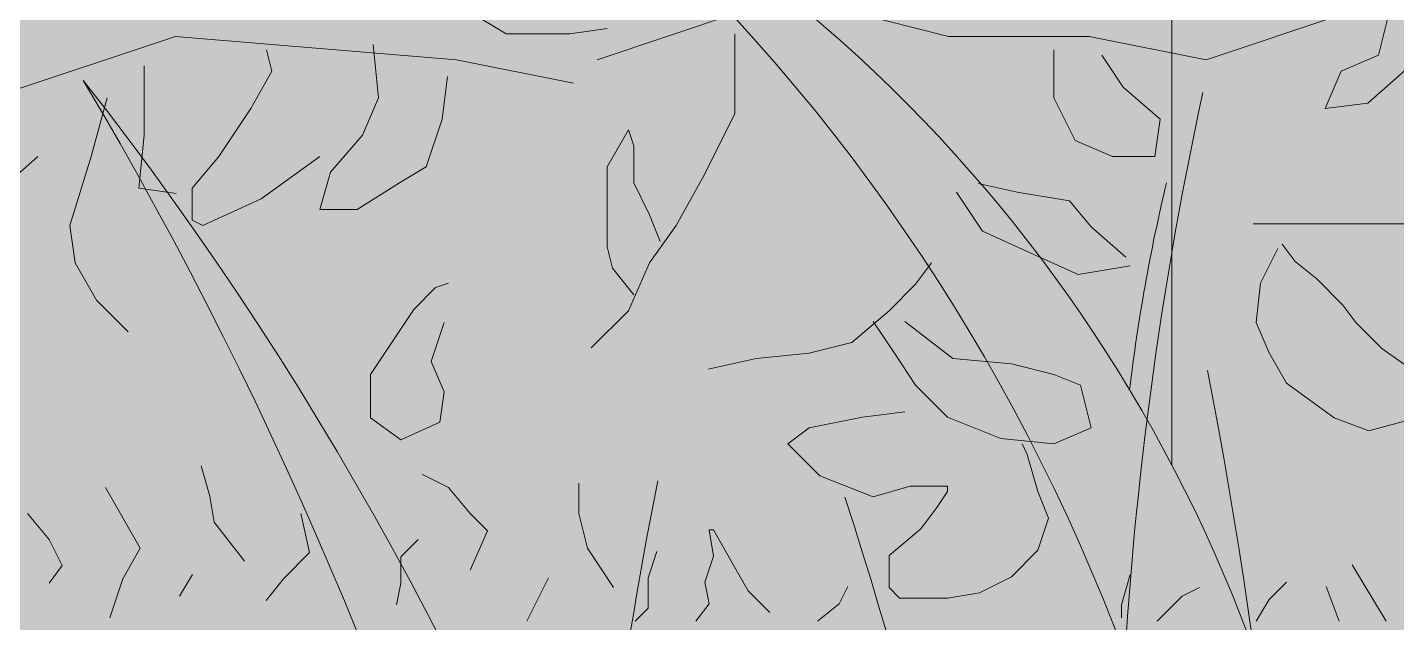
# Model space of a CAD drawing. Header units: centimetres. Extents: x -4381 to 5639, y -3920 to 4826.
# Drawn here: x 56.076 to 56.4155, y 6.7035 to 6.8511 of the extents above; entities that cross this region are included whole.
import ezdxf
from ezdxf.xclip import XClip

# ---------------------------------------------------------------- set-up
doc = ezdxf.new("R2010")
doc.units = ezdxf.units.CM
doc.header["$MEASUREMENT"] = 0
doc.header["$XCLIPFRAME"] = 0
doc.set_wipeout_variables(frame=1)
doc.linetypes.add('Wipeout_Contour', pattern=[100, 0, -100])
for name, color, linetype, lineweight, true_color in [('00-TREES_Pen_No__185', 7, 'Continuous', 5, 0xbce39b), ('Dalles_Pen_No__178', 7, 'Continuous', 5, 0xbda888), ('MURS CLOTURE_Pen_No__184', 7, 'Continuous', 5, 0xc5d295), ('MURS CLOTURE_Pen_No__185', 7, 'Continuous', 5, 0xbce39b)]:
    doc.layers.add(name, color=color, linetype=linetype, lineweight=lineweight, true_color=true_color)
doc.layers.add('0_Pen_No__1', color=7, linetype='Continuous', lineweight=5)
doc.layers.add('Dalles', color=7, linetype='Continuous')
doc.layers.add('Drawing & Figure', color=7, linetype='Continuous')

# ---------------------------------------------------------------- blocks, each defined once
blk = doc.blocks.new('Drawing_10_10', base_point=(-363.0918638569745, 10.61787171324874))
at = {"color": 254, "linetype": 'Wipeout_Contour', "lineweight": 0, "ltscale": 226.7238489884652}
blk.add_wipeout([(56.66688214230496, 7.3178717132487385), (55.82989629262052, 7.3178717132487385), (55.82989629262052, 6.287020363099307), (56.27469669636005, 6.287020363099307)], dxfattribs=at).dxf.layer = 'Dalles'
at = {"layer": 'Dalles_Pen_No__178', "linetype": 'Continuous', "ltscale": 10}
blk.add_hatch(color=256, dxfattribs=at).paths.add_polyline_path([(56.66688214230496, 7.317871713248739), (55.82989629262052, 7.317871713248739), (55.82989629262052, 6.287020363099308), (56.27469669636005, 6.287020363099308)])
at = {"layer": '0_Pen_No__1', "linetype": 'Continuous', "ltscale": 10}
for p, q in [((56.18151355170138, 6.857384221364589), (56.19470336474479, 6.849464673608864)), ((56.2521277051099, 6.854660198799535), (56.21727414841181, 6.843034122737393)), ((56.11271347831753, 6.848847160768464), (56.0604331432704, 6.831408772307261)), ((56.18242059171372, 6.843034122737393), (56.11271347831753, 6.848847160768464)), ((56.19470336474479, 6.849464673608864), (56.21053085014408, 6.849464673608864)), ((56.21053085014408, 6.849464673608864), (56.21976306620567, 6.850784598234817)), ((56.25141876263626, 6.849464673608864), (56.25141876263626, 6.829667981115582)), ((56.13666876785939, 6.840226652491205), (56.13534956886544, 6.845505625363011)), ((56.16304766831421, 6.833627029361435), (56.16172919495227, 6.846825549988965)), ((56.10501379706081, 6.833627029361435), (56.10501379706081, 6.841545851485149)), ((56.2114654641728, 6.837221810338331), (56.18242059171372, 6.843034122737393)), ((56.13139269751561, 6.830987905741535), (56.13666876785939, 6.840226652491205)), ((56.18019435270744, 6.83890672786525), (56.17887515371349, 6.828348056489627)), ((56.09578085536722, 6.833627029361435), (56.0918239840174, 6.819109309739958)), ((56.10501379706081, 6.824388282611765), (56.10501379706081, 6.833627029361435)), ((56.12347895481597, 6.819109309739958), (56.13139269751561, 6.830987905741535)), ((56.15909079696439, 6.824388282611765), (56.16304766831421, 6.833627029361435)), ((56.17887515371349, 6.828348056489627), (56.17491828236367, 6.816469460488051)), ((56.25141876263626, 6.829667981115582), (56.24350501993661, 6.813830336868152)), ((56.10369459806685, 6.811190487616245), (56.10501379706081, 6.824388282611765)), ((56.15117705426474, 6.815149535862098), (56.15909079696439, 6.824388282611765)), ((56.22503913654944, 6.82570820723772), (56.21976306620567, 6.816469460488051)), ((56.22635833554338, 6.821749158991867), (56.22503913654944, 6.82570820723772)), ((56.22635833554338, 6.817789385114005), (56.22635833554338, 6.821749158991867)), ((56.07863417097398, 6.819109309739958), (56.06676355692451, 6.808550638364336)), ((56.0918239840174, 6.819109309739958), (56.08654791367363, 6.801951740866576)), ((56.11688441111027, 6.811190487616245), (56.12347895481597, 6.819109309739958)), ((56.14853938190885, 6.819109309739958), (56.1340303698715, 6.808550638364336)), ((56.22635833554338, 6.812510412242198), (56.22635833554338, 6.817789385114005)), ((56.14853938190885, 6.805911514744438), (56.15117705426474, 6.815149535862098)), ((56.17491828236367, 6.816469460488051), (56.16832373865797, 6.812510412242198)), ((56.21976306620567, 6.816469460488051), (56.21976306620567, 6.80987056299029)), ((56.24350501993661, 6.813830336868152), (56.2369097505989, 6.801951740866576)), ((56.11292753976045, 6.80987056299029), (56.10369459806685, 6.811190487616245)), ((56.11688441111027, 6.80327166549253), (56.11688441111027, 6.811190487616245)), ((56.16832373865797, 6.812510412242198), (56.15777232360244, 6.805911514744438)), ((56.2303152068932, 6.804591590118483), (56.22635833554338, 6.812510412242198)), ((56.1340303698715, 6.808550638364336), (56.11952208346616, 6.801951740866576)), ((56.21976306620567, 6.80987056299029), (56.21976306620567, 6.796672767994768)), ((56.15777232360244, 6.805911514744438), (56.14853938190885, 6.805911514744438)), ((56.23295287924908, 6.797991966988713), (56.2303152068932, 6.804591590118483)), ((56.08654791367363, 6.801951740866576), (56.08786711266757, 6.792712994116906)), ((56.11952208346616, 6.801951740866576), (56.11688441111027, 6.80327166549253)), ((56.2369097505989, 6.801951740866576), (56.2303152068932, 6.792712994116906)), ((56.21976306620567, 6.796672767994768), (56.22108226519961, 6.791393069490953)), ((56.08786711266757, 6.792712994116906), (56.09314318301134, 6.783474247367238)), ((56.22108226519961, 6.791393069490953), (56.22635833554338, 6.784794171993191)), ((56.2303152068932, 6.792712994116906), (56.22503913654944, 6.780834398115331)), ((56.177221438363, 6.786550201457079), (56.18045050080692, 6.787627764991735)), ((56.09314318301134, 6.783474247367238), (56.10105692571098, 6.775555425243524)), ((56.17183870011379, 6.781164560679819), (56.177221438363, 6.786550201457079)), ((56.16753279976721, 6.774701356367905), (56.17183870011379, 6.781164560679819)), ((56.22503913654944, 6.780834398115331), (56.21580619485584, 6.771596376997671)), ((56.17937438853629, 6.777932595707858), (56.17614460046035, 6.768238152055991)), ((56.16107394924735, 6.765006912716038), (56.16753279976721, 6.774701356367905)), ((56.26988392039143, 6.770276452371717), (56.25669410734802, 6.768956527745762)), ((56.17614460046035, 6.768238152055991), (56.17937438853629, 6.760698109841429)), ((56.25669410734802, 6.768956527745762), (56.24482349329855, 6.766316678493854)), ((56.16107394924735, 6.754234905529513), (56.16107394924735, 6.765006912716038)), ((56.17937438853629, 6.760698109841429), (56.17829755063364, 6.753157341994856)), ((56.16860963766985, 6.748848539120246), (56.16107394924735, 6.754234905529513)), ((56.17829755063364, 6.753157341994856), (56.16860963766985, 6.748848539120246)), ((56.26988392039143, 6.75179895887238), (56.26460785004767, 6.747839184994517)), ((56.26460785004767, 6.747839184994517), (56.2725215927473, 6.739920362870802)), ((56.12124400822558, 6.734845292593769), (56.11909105805228, 6.742386060440342)), ((56.18045050080692, 6.736999694031074), (56.17399165028707, 6.740231659003036)), ((56.1040204068393, 6.721919609601949), (56.09540860614614, 6.736999694031074)), ((56.18583323905614, 6.730536489719159), (56.18045050080692, 6.736999694031074)), ((56.2127447534062, 6.730536489719159), (56.2127447534062, 6.738077257565732)), ((56.12232084612823, 6.728382088281854), (56.12124400822558, 6.734845292593769)), ((56.07603205458659, 6.730536489719159), (56.0814147928358, 6.724073285407243)), ((56.14385034786107, 6.730536489719159), (56.14600329803437, 6.720842046067292)), ((56.1901391394027, 6.726227686844549), (56.18583323905614, 6.730536489719159)), ((56.21489770357948, 6.721919609601949), (56.2127447534062, 6.730536489719159)), ((56.12985580891872, 6.718687644629987), (56.12232084612823, 6.728382088281854)), ((56.18583323905614, 6.716533243192682), (56.1901391394027, 6.726227686844549)), ((56.24611584390813, 6.726467145407806), (56.24503973163749, 6.726467145407806)), ((56.24503973163749, 6.726467145407806), (56.24611584390813, 6.720003941095892)), ((56.25042174425469, 6.718927103193245), (56.24611584390813, 6.726467145407806)), ((56.0814147928358, 6.724073285407243), (56.08464385527972, 6.71761080672734)), ((56.17291553801643, 6.724073285407243), (56.16860963766985, 6.719765208164645)), ((56.09971450649272, 6.714378841755376), (56.1040204068393, 6.721919609601949)), ((56.14600329803437, 6.720842046067292), (56.1395444475145, 6.714378841755376)), ((56.16860963766985, 6.719765208164645), (56.16860963766985, 6.713302003852729)), ((56.22135655409934, 6.712224440318073), (56.21489770357948, 6.721919609601949)), ((56.23212130496577, 6.72108150463055), (56.22996835479248, 6.714618300318634)), ((56.24611584390813, 6.720003941095892), (56.24396289373485, 6.713540736783977)), ((56.25472764460127, 6.711386335346671), (56.25042174425469, 6.718927103193245)), ((56.08464385527972, 6.71761080672734), (56.0814147928358, 6.713302003852729)), ((56.116938107879, 6.715456405290035), (56.11370904543508, 6.710070038880768)), ((56.0964854440488, 6.70468439810351), (56.09971450649272, 6.714378841755376)), ((56.1395444475145, 6.714378841755376), (56.13523854716793, 6.708993200978119)), ((56.16860963766985, 6.713302003852729), (56.16753279976721, 6.707915637443462)), ((56.2052097906157, 6.714618300318634), (56.20198000253978, 6.70815509600672)), ((56.22996835479248, 6.714618300318634), (56.22996835479248, 6.707077532472063)), ((56.24396289373485, 6.713540736783977), (56.24503973163749, 6.70815509600672)), ((56.26011038285048, 6.706000694569414), (56.25472764460127, 6.711386335346671)), ((56.20198000253978, 6.70815509600672), (56.19982705236649, 6.703846293132109)), ((56.22996835479248, 6.707077532472063), (56.22673929234856, 6.703846293132109)), ((56.24503973163749, 6.70815509600672), (56.24180994356156, 6.703846293132109))]:
    blk.add_line(p, q, dxfattribs=at)
for centre, radius, start, end in [((55.20997271087289, 6.316016846777581), 1.023075609289802, 358.3757870611137, 30.67451419198749), ((55.41406248422938, 6.308296593708464), 0.8586541757890405, 358.5800372041932, 38.08579664911969), ((55.29475260146182, 6.260844052144714), 0.8623729239111949, 1.73930384305039, 36.41584444784563), ((55.56258200436916, 6.310431700504049), 0.6301034996215191, 357.8705503709046, 46.60548312984343), ((57.18664241368447, 6.546183953945225), 0.9734952731379785, 168.5990454390506, 186.4095283583241)]:
    blk.add_arc(centre, radius, start, end, dxfattribs=at)
at = {"color": 254, "linetype": 'Wipeout_Contour', "lineweight": 0, "ltscale": 170.2215770847853}
blk.add_wipeout([(56.27469668917318, 6.287020363099291), (56.66688213511809, 6.287020363099291), (56.66688213511809, 7.317871713248738)], dxfattribs=at).dxf.layer = 'Dalles'
at = {"layer": '00-TREES_Pen_No__185', "linetype": 'Continuous', "lineweight": 0, "ltscale": 10, "true_color": 0x5e714d}
blk.add_hatch(color=77, dxfattribs=at).paths.add_polyline_path([(55.82989629262052, 7.317871713248738), (55.82989629262052, 6.2870187232008), (56.66688213915148, 6.2870187232008), (56.66688213915148, 7.317871713248738)])
at = {"layer": 'MURS CLOTURE_Pen_No__184', "linetype": 'Continuous', "lineweight": 0, "ltscale": 10, "true_color": 0xd1e29e}
h = blk.add_hatch(color=61, dxfattribs=at)
h.paths.add_polyline_path([(56.73129795445959, 6.720731086257328), (56.72812481208061, 6.734391476281587), (56.71840317612808, 6.756433629969248), (56.69999491172426, 6.794565044060564), (56.67501225977239, 6.819547683055763), (56.60269408744067, 6.853077018089415), (56.55566359380764, 6.866431364265524), (56.54919792597033, 6.858621710385457), (56.51654161371304, 6.851646584911459), (56.4612493031123, 6.854660042381012), (56.49117750341208, 6.872254923721181), (56.50012324004825, 6.885558272306791), (56.47828019204483, 6.895658503176485), (56.42420268913897, 6.895658503176485), (56.35746969880611, 6.858993969474011), (56.37522052704647, 6.882004299978817), (56.41729655811858, 6.905672066647083), (56.47828019204483, 6.927334031742781), (56.55798829875796, 6.937886529353808), (56.59584934528805, 6.960510879619564), (56.61781515807043, 7.001000582440323), (56.61781515807043, 7.046363807286466), (56.5916954775231, 7.072483487833805), (56.56928868328927, 7.050076693600074), (56.51985689762328, 7.030585287536481), (56.48326840682198, 7.010638479208977), (56.42715812648396, 6.987851820300905), (56.42128327143361, 6.995698983841672), (56.44662507028873, 7.021040795653474), (56.43833458013301, 7.037817111248009), (56.44265114524138, 7.064114622570136), (56.44265114524138, 7.096561398995767), (56.43334683179715, 7.10048348426673), (56.38771185302245, 7.087124953074941), (56.3708133427439, 7.05603049385341), (56.34902177172911, 7.034238922838572), (56.3363720241223, 6.979605266331521), (56.30997237509546, 6.976017930488421), (56.30997237509546, 7.003955125772688), (56.31933829767144, 7.021381155334562), (56.3155717187727, 7.037037311963442), (56.30500744351687, 7.0311104486996), (56.26740069823395, 7.022696027661493), (56.26740069823395, 7.037159675084545), (56.29961516094077, 7.05162330955089), (56.3199957338349, 7.072003882445128), (56.31868561661868, 7.090990909900268), (56.32854242987335, 7.123941481882627), (56.3029023417581, 7.139720001632606), (56.29895771182048, 7.158128266036448), (56.29632796716662, 7.175879094276826), (56.28778127112825, 7.190342728743173), (56.26988396733887, 7.16226084593526), (56.25227921298963, 7.15340667433276), (56.24044573779159, 7.172591900502797), (56.2072503488702, 7.18984692747337), (56.16286805023876, 7.202834054719126), (56.13086042836919, 7.19473906828369), (56.11290303138246, 7.147609261507598), (56.11290303138246, 7.115244319630134), (56.14406819534273, 7.091880115601029), (56.1700998609937, 7.078578269993188), (56.23306044191052, 7.071868394181963), (56.20888871124841, 7.057540247978783), (56.18151340938562, 7.052716311263069), (56.17755652240524, 7.042157801740967), (56.20143825609833, 7.031353024128786), (56.23093990871615, 7.020597261731247), (56.24702011238298, 7.005602648541285), (56.239130852508, 6.976017930488421), (56.20691638980126, 6.976017930488421), (56.2131620527893, 6.957938390644664), (56.2325564779167, 6.938543965517272), (56.22372025135051, 6.908856643318284), (56.21868601435747, 6.879438807624566), (56.18127631464267, 6.916848507339399), (56.16745899948698, 6.934929239200009), (56.15695109885426, 6.949720406209591), (56.15234903275326, 6.96812867061343), (56.15117725427528, 6.980126566396574), (56.14829122599847, 6.999842719463406), (56.13459821746956, 7.016121653070137), (56.09909656098884, 7.02532578527206), (56.07304558984758, 7.020432206267492), (56.07986269534857, 7.048225063859142), (56.06195130762109, 7.074962351659073), (56.03138044180138, 7.105533217478785), (55.98338747230134, 7.119996864901836), (55.95577486838827, 7.132219468818104), (55.89068897325271, 7.166082996141313), (55.87162305242144, 7.132230158099648), (55.86496217886818, 7.096270158182966), (55.91304159550337, 7.083180336094149), (55.89594826820993, 7.053855827545847), (55.90186515481097, 7.01743652539707), (55.94282013290481, 6.960904893015652), (55.96661543241943, 6.956398253046298), (56.01847823279948, 6.969152042993462), (56.04083112714085, 6.973754109094424), (56.031151574566, 6.941851980716082), (56.02679023108532, 6.933073385573278), (56.05463732544376, 6.933073385573278), (56.07041583223698, 6.931678065065605), (56.08290715821296, 6.915899558272328), (56.09079640513129, 6.905380553743479), (56.08054731467895, 6.906366040718373), (56.09120730111385, 6.901070000546122), (56.06425234067159, 6.901070000546122), (55.99982341525802, 6.901070000546122), (55.93210729607065, 6.881346863815346), (55.92093085537826, 6.835983638969212), (55.91304159550337, 6.785360911858644), (55.94852522920757, 6.770153627314411), (55.97971200495149, 6.766316784205001), (56.0013075669346, 6.766316784205001), (56.03326635498345, 6.775762273905844), (56.13721582169093, 6.766121435965183), (56.11318180784517, 6.749067237920599), (56.0676599022341, 6.733233522607734), (56.0676599022341, 6.703256022045748), (56.19185554193598, 6.703256022045748), (56.20224640465317, 6.696123278256611), (56.24974752467846, 6.694144063842505), (56.33980172869357, 6.703256022045748), (56.38767146697319, 6.703256022045748), (56.3962585490609, 6.703256022045748), (56.42517639846902, 6.734293847510145), (56.42441310602662, 6.73719195143595), (56.44694371453234, 6.764175805330183), (56.4733986239057, 6.746593219902966), (56.51397250643812, 6.775786606597653), (56.5476191287547, 6.758963299331901), (56.56583515885751, 6.716085174401615), (56.63371490719094, 6.708493360248552), (56.69408091276127, 6.712946590167672)])
h.paths.add_polyline_path([(56.41214961074965, 6.742432705348381), (56.4045379094071, 6.717849612262265), (56.37653837941556, 6.727092485011846), (56.35571950710787, 6.747911357319533), (56.35571950710787, 6.785714046850763), (56.36558108842999, 6.792836295708931), (56.37105972744436, 6.788453366357985), (56.38256489269678, 6.762155855035862)], flags=0)
h.paths.add_polyline_path([(56.21146545002249, 6.837221652122655), (56.19306239421409, 6.805927154334135), (56.18045064862267, 6.787627402333854), (56.15470977029995, 6.787627402333854), (56.1615382388311, 6.809546843069378), (56.17491860207071, 6.816469688239088)], flags=0)
at = {"layer": 'MURS CLOTURE_Pen_No__185', "linetype": 'Continuous', "lineweight": 0, "ltscale": 10, "true_color": 0xc7e4ae}
h = blk.add_hatch(color=9, dxfattribs=at)
h.paths.add_polyline_path([(55.94148133646959, 6.868276642353427), (55.97869837816791, 6.860492146263772), (56.03906438373825, 6.856038916344651), (56.10694413207167, 6.863630730497714), (56.12516016217448, 6.906508855427999), (56.15880678449106, 6.923332162693753), (56.19938066702348, 6.894138775999065), (56.22583557639685, 6.911721361426284), (56.24836618490257, 6.884737507532049), (56.24760289246016, 6.881839403606244), (56.27652074186828, 6.850801578141846), (56.285107823956, 6.850801578141846), (56.33297756223561, 6.850801578141846), (56.42303176625072, 6.841689619938604), (56.47053288627602, 6.843668834352709), (56.48092374899321, 6.850801578141846), (56.60511938869508, 6.850801578141846), (56.60511938869508, 6.880779078703833), (56.55959748308401, 6.896612794016699), (56.53556346923825, 6.913666992061282), (56.63951293594573, 6.923307830001943), (56.67147172399459, 6.913862340301099), (56.69306728597769, 6.913862340301099), (56.72425406172161, 6.91769918341051), (56.75973769542581, 6.932906467954744), (56.75184843555093, 6.98352919506531), (56.74067199485853, 7.028892419911446), (56.67295587567116, 7.048615556642221), (56.6085269502576, 7.048615556642221), (56.58157198981533, 7.048615556642221), (56.59223197625023, 7.053911596814472), (56.5819828857979, 7.052926109839578), (56.58987213271622, 7.063445114368427), (56.60236345869221, 7.079223621161704), (56.61814196548542, 7.080618941669377), (56.64598905984386, 7.080618941669377), (56.64162771636319, 7.08939753681218), (56.63194816378834, 7.121299665190523), (56.6543010581297, 7.11669759908956), (56.70616385850975, 7.103943809142396), (56.72995915802437, 7.10845044911175), (56.77091413611821, 7.164982081493168), (56.77683102271924, 7.201401383641945), (56.75973769542581, 7.230725892190248), (56.807817112061, 7.243815714279064), (56.80115623850774, 7.279775714195747), (56.78209031767647, 7.313628552237411), (56.71700442254091, 7.279765024914203), (56.68939181862784, 7.267542420997936), (56.6413988491278, 7.253078773574884), (56.6108279833081, 7.222507907755171), (56.59291659558061, 7.195770619955241), (56.5997337010816, 7.167977762363592), (56.57368272994034, 7.172871341368159), (56.53818107345963, 7.163667209166236), (56.52448806493071, 7.147388275559504), (56.5216020366539, 7.127672122492673), (56.52043025817592, 7.115674226709529), (56.51582819207492, 7.09726596230569), (56.5053202914422, 7.082474795296109), (56.49150297628651, 7.064394063435497), (56.45409327657171, 7.026984363720665), (56.44905903957866, 7.056402199414383), (56.44022281301248, 7.086089521613371), (56.45961723813988, 7.105483946740762), (56.46586290112792, 7.123563486584519), (56.43364843842118, 7.123563486584519), (56.4257591785462, 7.153148204637384), (56.44183938221303, 7.168142817827347), (56.47134103483084, 7.178898580224885), (56.49522276852386, 7.189703357837065), (56.49126588154356, 7.200261867359167), (56.46389057968078, 7.205085804074883), (56.43971884901866, 7.219413950278061), (56.50267942993548, 7.226123826089287), (56.52871109558646, 7.239425671697128), (56.55987625954673, 7.262789875726232), (56.55987625954673, 7.295154817603697), (56.54191886256, 7.342284624379788), (56.50991124069043, 7.350379610815224), (56.46552894205898, 7.337392483569468), (56.4323335531376, 7.320137456598896), (56.42050007793955, 7.300952230428859), (56.40289532359031, 7.30980640203136), (56.38499801980092, 7.337888284839273), (56.37645132376257, 7.323424650372927), (56.37382157910871, 7.305673822132547), (56.36987694917109, 7.287265557728706), (56.34423686105583, 7.271487037978726), (56.3540936743105, 7.238536465996366), (56.35278355709428, 7.219549438541229), (56.37316412998841, 7.199168865646989), (56.40537859269523, 7.184705231180644), (56.40537859269523, 7.170241583757591), (56.36777184741231, 7.178656004795698), (56.35720757215648, 7.184582868059543), (56.35344099325774, 7.168926711430661), (56.36280691583373, 7.151500681868786), (56.36280691583373, 7.123563486584519), (56.33640726680689, 7.12715082242762), (56.32375751920007, 7.181784478934672), (56.3019659481852, 7.203576049949509), (56.28506743790673, 7.23467050917104), (56.23943245913203, 7.248029040362828), (56.2301281456878, 7.244106955091867), (56.2301281456878, 7.211660178666237), (56.23444471079617, 7.185362667344108), (56.22615422064045, 7.168586351749575), (56.25149601949558, 7.143244539937771), (56.24562116444523, 7.135397376397005), (56.18951088410719, 7.158184035305075), (56.15292239330589, 7.17813084363258), (56.10349060763991, 7.197622249696173), (56.08108381340608, 7.220029043929904), (56.05496413285876, 7.193909363382564), (56.05496413285876, 7.148546138536421), (56.07692994564113, 7.108056435715662), (56.11479099217122, 7.085432085449907), (56.19449909888434, 7.07487958783888), (56.25548273281061, 7.053217622743182), (56.29755876388272, 7.029549856074915), (56.31530959212307, 7.00653952557011), (56.24857660179021, 7.043204059272584), (56.19449909888434, 7.043204059272584), (56.17265605088093, 7.03310382840289), (56.1816017875171, 7.01980047981728), (56.21152998781689, 7.00220559847711), (56.15623767721614, 6.999192141007557), (56.12358136495877, 7.006167266481556), (56.11747006300058, 7.013409973825198), (56.0700852034885, 7.000622574185514), (55.9977670311568, 6.967093239151861), (55.97278437920492, 6.942110600156662), (55.95437611480109, 6.903979186065347), (55.94465447884858, 6.881937032377686)])
h.paths.add_polyline_path([(56.26062968017953, 6.88997826144448), (56.29021439823241, 6.909701411131961), (56.30171956348482, 6.935998922454084), (56.30719820249919, 6.940381851805031), (56.31705978382131, 6.933259602946862), (56.31705978382131, 6.895456913415632), (56.29624091151362, 6.874638041107945), (56.26824138152209, 6.865395168358365)], flags=0)
h.paths.add_polyline_path([(56.46131384090669, 6.984767208218753), (56.49786068885847, 6.964015244335187), (56.51124105209809, 6.957092399165477), (56.51806952062923, 6.935172958429953), (56.49232864230651, 6.935172958429953), (56.47971689671509, 6.953472710430235)], flags=0)
at = {"layer": '0_Pen_No__1', "linetype": 'Continuous', "ltscale": 10}
for p, q in [((56.35978972641436, 7.34633393604746), (56.35978972641436, 6.742604475675313)), ((56.30440804015704, 6.848847160768464), (56.28117257756898, 6.854660198799535)), ((56.4031600260123, 6.854660198799535), (56.36830646931421, 6.843034122737393)), ((56.41101281562312, 6.844185700737057), (56.413651213611, 6.85474437211268)), ((56.33926159685513, 6.848847160768464), (56.30440804015704, 6.848847160768464)), ((56.36830646931421, 6.843034122737393), (56.33926159685513, 6.848847160768464)), ((56.33055618963272, 6.833627029361435), (56.33055618963272, 6.845505625363011)), ((56.34242680368218, 6.844185700737057), (56.34770287402595, 6.836266878613342)), ((56.40178059956153, 6.840226652491205), (56.41101281562312, 6.844185700737057)), ((56.41892655832276, 6.841545851485149), (56.40837514326723, 6.83230710473548)), ((56.39782372821172, 6.830987905741535), (56.40178059956153, 6.840226652491205)), ((56.34770287402595, 6.836266878613342), (56.35693581571955, 6.828348056489627)), ((56.33583225997648, 6.823069083617822), (56.33055618963272, 6.833627029361435)), ((56.40837514326723, 6.83230710473548), (56.39782372821172, 6.830987905741535)), ((56.35693581571955, 6.828348056489627), (56.35561661672559, 6.819109309739958)), ((56.34506520167007, 6.819109309739958), (56.33583225997648, 6.823069083617822)), ((56.35561661672559, 6.819109309739958), (56.34506520167007, 6.819109309739958)), ((56.32146909997311, 6.810247891635422), (56.31178118700932, 6.812402293072727)), ((56.31285729927997, 6.800553447983555), (56.30639844876011, 6.810247891635422)), ((56.33438752664483, 6.808094215830128), (56.32146909997311, 6.810247891635422)), ((56.33976953926204, 6.801631011518213), (56.33438752664483, 6.808094215830128)), ((56.32469888804904, 6.795167807206298), (56.31285729927997, 6.800553447983555)), ((56.34838133995517, 6.794090243671641), (56.33976953926204, 6.801631011518213)), ((56.42058680436134, 6.802345033415926), (56.37992456342425, 6.802345033415926)), ((56.39036423115024, 6.793013405768993), (56.38713444307432, 6.797322208643602)), ((56.33654047681811, 6.789781440797031), (56.32469888804904, 6.795167807206298)), ((56.38282854272774, 6.789781440797031), (56.38605833080368, 6.796244645108946)), ((56.30022041782807, 6.792712994116906), (56.29626354647825, 6.787434021245101)), ((56.34945817785783, 6.791935842234335), (56.33654047681811, 6.789781440797031)), ((56.39574624376746, 6.788704602894382), (56.39036423115024, 6.793013405768993)), ((56.29626354647825, 6.787434021245101), (56.28966827714054, 6.780834398115331)), ((56.38067559255445, 6.777932595707858), (56.3817524304571, 6.787627764991735)), ((56.3817524304571, 6.787627764991735), (56.38282854272774, 6.789781440797031)), ((56.4022050942873, 6.782241398582468), (56.39574624376746, 6.788704602894382)), ((56.28966827714054, 6.780834398115331), (56.28043533544695, 6.772915575991615)), ((56.40543488236324, 6.777932595707858), (56.4022050942873, 6.782241398582468)), ((56.29098747613448, 6.770276452371717), (56.28571140579071, 6.778195274495431)), ((56.29362514849036, 6.778195274495431), (56.30549576253983, 6.768956527745762)), ((56.38390538063038, 6.770392553493296), (56.38067559255445, 6.777932595707858)), ((56.4118937328831, 6.771469391395943), (56.40543488236324, 6.777932595707858)), ((56.28043533544695, 6.772915575991615), (56.26988392039143, 6.770276452371717)), ((56.29626354647825, 6.762357630248002), (56.29098747613448, 6.770276452371717)), ((56.38821128097696, 6.762852511278735), (56.38390538063038, 6.770392553493296)), ((56.4194294213056, 6.766083750618685), (56.4118937328831, 6.771469391395943)), ((56.30549576253983, 6.768956527745762), (56.32000477457719, 6.767636603119809)), ((56.32000477457719, 6.767636603119809), (56.33055618963272, 6.764996753867901)), ((56.33055618963272, 6.764996753867901), (56.33715145897042, 6.762357630248002)), ((56.40005214411402, 6.754234905529513), (56.38821128097696, 6.762852511278735)), ((56.3041772891779, 6.754438808124287), (56.29626354647825, 6.762357630248002)), ((56.33715145897042, 6.762357630248002), (56.3397891313263, 6.75179895887238)), ((56.28307373343484, 6.754438808124287), (56.26988392039143, 6.75179895887238)), ((56.29362514849036, 6.755758007118231), (56.28307373343484, 6.754438808124287)), ((56.31736637658931, 6.74915910962047), (56.3041772891779, 6.754438808124287)), ((56.40866394480717, 6.751002940557552), (56.40005214411402, 6.754234905529513)), ((56.42050553357624, 6.754234905529513), (56.40866394480717, 6.751002940557552)), ((56.3397891313263, 6.75179895887238), (56.33055618963272, 6.747839184994517)), ((56.33055618963272, 6.747839184994517), (56.31736637658931, 6.74915910962047)), ((56.32396164592701, 6.745200061374619), (56.32264244693307, 6.747839184994517)), ((56.32659931828289, 6.73596131462495), (56.32396164592701, 6.745200061374619)), ((56.2725215927473, 6.739920362870802), (56.28571140579071, 6.734641389998995)), ((56.28571140579071, 6.734641389998995), (56.29494434748431, 6.737281239250903)), ((56.29494434748431, 6.737281239250903), (56.3041772891779, 6.737281239250903)), ((56.3041772891779, 6.73596131462495), (56.30153889119001, 6.732001540747087)), ((56.3041772891779, 6.737281239250903), (56.3041772891779, 6.73596131462495)), ((56.32923699063876, 6.729361691495179), (56.32659931828289, 6.73596131462495)), ((56.30153889119001, 6.732001540747087), (56.29758201984018, 6.726722567875281)), ((56.32659931828289, 6.721442869371465), (56.32923699063876, 6.729361691495179)), ((56.29758201984018, 6.726722567875281), (56.28966827714054, 6.72012294474551)), ((56.28966827714054, 6.72012294474551), (56.28966827714054, 6.712204122621795)), ((56.32000477457719, 6.714843971873703), (56.32659931828289, 6.721442869371465)), ((56.34945817785783, 6.715456405290035), (56.34730522768454, 6.707915637443462)), ((56.41293428918524, 6.703846293132109), (56.40453800119904, 6.717849539658586)), ((56.27948693441005, 6.71246389888133), (56.27733398423677, 6.70815509600672)), ((56.28966827714054, 6.712204122621795), (56.29230667512844, 6.709564999001898)), ((56.31209103187754, 6.710884923627852), (56.32000477457719, 6.714843971873703)), ((56.36668177924411, 6.712224440318073), (56.36237587889754, 6.710070038880768)), ((56.38821128097696, 6.713540736783977), (56.38390538063038, 6.709231933909367)), ((56.39807915067918, 6.71246389888133), (56.40130821312312, 6.703846293132109)), ((56.29230667512844, 6.709564999001898), (56.3041772891779, 6.709564999001898)), ((56.3041772891779, 6.709564999001898), (56.31209103187754, 6.710884923627852)), ((56.36237587889754, 6.710070038880768), (56.35615576130893, 6.703846293132109)), ((56.38390538063038, 6.709231933909367), (56.38067559255445, 6.703846293132109)), ((56.27733398423677, 6.70815509600672), (56.27195124598755, 6.703846293132109)), ((56.34730522768454, 6.707915637443462), (56.34730522768454, 6.70468439810351))]:
    blk.add_line(p, q, dxfattribs=at)
for centre, radius, start, end in [((56.02949986518926, 6.569317069274214), 0.3729875985264587, 6.415700850512015, 62.351444172272), ((55.89726121284251, 6.528081922992259), 0.4809695969120384, 353.8039999507643, 50.59440243503698), ((57.28228730257455, 6.637220993715887), 0.9359396444158391, 167.8041478208936, 187.5915131223266), ((56.79998146539687, 6.707463977089128), 0.4538564122942891, 166.6169157190973, 173.1954881460304), ((54.87286117819892, 6.481966331846438), 1.522551524069432, 352.643649713029, 10.75324013898868), ((55.11545284474275, 6.358626309064527), 1.222538840805883, 356.6421009157869, 17.90996996160442)]:
    blk.add_arc(centre, radius, start, end, dxfattribs=at)

msp = doc.modelspace()

# ---------------------------------------------------------------- block references
at = {"layer": 'Drawing & Figure', "color": 151, "linetype": 'Continuous', "lineweight": 5, "ltscale": 10, "true_color": 0x80c2ff}
ref = msp.add_blockref('Drawing_10_10', (-363.0918638569745, 10.61787171324874), dxfattribs=at)
XClip(ref).set_block_clipping_path([(51.74639846186933, 0.9963282176723767), (100.442691885854, 21.32880806323471)])

doc.saveas('drawing.dxf')
